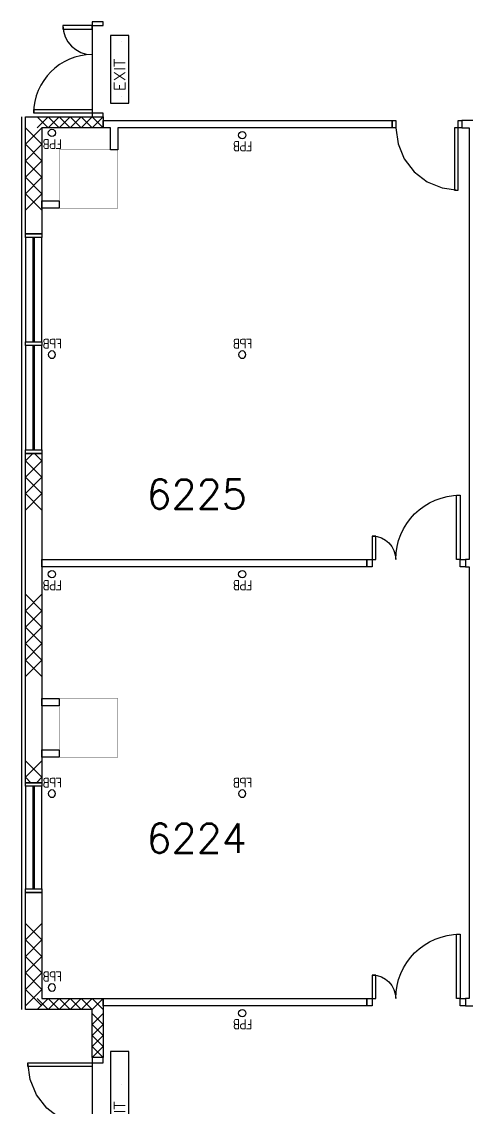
# Model space of a CAD drawing. Header units: millimetres. Extents: x -68474 to 336700, y -113450 to 53663.
# Drawn here: x 89087 to 95174, y -86200 to -71350 of the extents above; entities that cross this region are included whole.
import ezdxf

# ---------------------------------------------------------------- set-up
doc = ezdxf.new("R2010")
doc.units = ezdxf.units.MM
doc.header["$LTSCALE"] = 1000
doc.linetypes.add('s5147a$0$DOT', pattern=[0.25, 0, -0.25])
for name, color, linetype in [('s5147a$0$17', 12, 'Continuous'), ('s5147a$0$20', 7, 'Continuous'), ('s5147a$0$22', 7, 'Continuous'), ('s5147a$0$23', 7, 'Continuous'), ('s5147a$0$25', 7, 'Continuous'), ('s5147a$0$30', 7, 'Continuous'), ('s5147a$0$39', 7, 'Continuous'), ('s5147a$0$41', 7, 'Continuous'), ('s5147a$0$45', 7, 'Continuous'), ('s5147a$0$6', 7, 'Continuous'), ('s5147a$0$ROOM-NO', 4, 'Continuous')]:
    doc.layers.add(name, color=color, linetype=linetype)
doc.styles.add('s5147a$0$STANDARD', font='romans.shx', dxfattribs={"width": 0.75})

# ---------------------------------------------------------------- blocks, each defined once
blk = doc.blocks.new('s5147a$0$CHAT15')
at = {"layer": 's5147a$0$22', "color": 14, "linetype": 'Continuous'}
for points in [[(0, 0), (0.15, 0.15), (0.3, 0), (0.45, 0.15), (0.6, 0), (0.75, 0.15)], [(0, 0.15), (0.15, 0), (0.3, 0.15), (0.45, 0), (0.6, 0.15), (0.75, 0)]]:
    blk.add_lwpolyline(points, dxfattribs=at)
blk = doc.blocks.new('s5147a$0$H900')
at = {"layer": 's5147a$0$22', "color": 14, "linetype": 'Continuous'}
for points in [[(0, 0), (0.15, 0.15), (0.3, 0), (0.45, 0.15), (0.6, 0), (0.75, 0.15), (0.9, 0)], [(0, 0.15), (0.15, 0), (0.3, 0.15), (0.45, 0), (0.6, 0.15), (0.75, 0), (0.9, 0.15)]]:
    blk.add_lwpolyline(points, dxfattribs=at)
blk = doc.blocks.new('s5147a$0$H600')
at = {"layer": 's5147a$0$22', "color": 14, "linetype": 'Continuous'}
for points in [[(0, 0), (0.15, 0.15), (0.3, 0), (0.45, 0.15), (0.6, 0)], [(0, 0.15), (0.15, 0), (0.3, 0.15), (0.45, 0), (0.6, 0.15)]]:
    blk.add_lwpolyline(points, dxfattribs=at)
blk = doc.blocks.new('s5147a$0$D1300')
at = {"layer": 's5147a$0$30', "color": 4, "linetype": 'Continuous'}
for points in [[(-0.15, 1.25), (-0.55, 1.25), (-0.55, 1.2), (-0.15, 1.2)], [(-0.15, 1.25), (0, 1.25), (0, 1.3), (-0.15, 1.3)], [(-0.15, 0.05), (-0.95, 0.05), (-0.95, 0.1), (-0.15, 0.1)], [(-0.15, 0), (0, 0), (0, 0.05), (-0.15, 0.05)]]:
    blk.add_lwpolyline(points, close=True, dxfattribs=at)
for centre, radius, start, end in [((-0.15, 1.250002), 0.400001, 180, 270), ((-0.15, 0.05), 0.800001, 90, 180)]:
    blk.add_arc(centre, radius, start, end, dxfattribs=at)
blk = doc.blocks.new('s5147a$0$FPB')
at = {"layer": 's5147a$0$45', "color": 15, "linetype": 'Continuous'}
blk.add_circle((0, 0), 0.05, dxfattribs=at)
at = {"layer": 's5147a$0$45', "color": 15, "linetype": 'Continuous', "style": 's5147a$0$STANDARD', "width": 0.8}
blk.add_text('FPB', height=0.125, dxfattribs=at).set_placement((-0.1323, 0.0875))
blk = doc.blocks.new('s5147a$0$EXIT1')
at = {"layer": 's5147a$0$39', "color": 1, "linetype": 'Continuous'}
blk.add_lwpolyline([(-0.4625, -0.25), (0.4625, -0.25), (0.4625, 0), (-0.4625, 0)], close=True, dxfattribs=at)
at = {"layer": 's5147a$0$39', "color": 1, "linetype": 's5147a$0$DOT'}
for centre in [(-0.375001, -0.125), (0.375001, -0.125)]:
    blk.add_circle(centre, 0.025, dxfattribs=at)
at = {"layer": 's5147a$0$39', "color": 1, "linetype": 'Continuous', "style": 's5147a$0$STANDARD', "width": 1.1}
blk.add_text('EXIT', height=0.15, dxfattribs=at).set_placement((-0.3001, -0.2))
blk = doc.blocks.new('s5147a$0$EXIT')
at = {"layer": 's5147a$0$39', "color": 1, "linetype": 'Continuous'}
blk.add_lwpolyline([(-0.825, -0.25), (0.825, -0.25), (0.825, 0), (-0.825, 0)], close=True, dxfattribs=at)
at = {"layer": 's5147a$0$39', "color": 1, "linetype": 's5147a$0$DOT'}
for centre in [(-0.375001, -0.125), (0.375001, -0.125)]:
    blk.add_circle(centre, 0.025, dxfattribs=at)
at = {"layer": 's5147a$0$39', "color": 1, "linetype": 'Continuous', "style": 's5147a$0$STANDARD', "width": 1.1}
blk.add_text('EXIT', height=0.15, dxfattribs=at).set_placement((-0.3001, -0.2))
blk = doc.blocks.new('s5147a$0$D37')
at = {"layer": 's5147a$0$41', "color": 14, "linetype": 'Continuous'}
for points in [[(0.073, 0.1), (0.123, 0.1), (0.123, 0.98), (0.073, 0.98)], [(1.273, 0.1), (1.223, 0.1), (1.223, 0.42), (1.273, 0.42)], [(0, 0), (0.073, 0), (0.073, 0.1), (0, 0.1)], [(1.273, 0), (1.346, 0), (1.346, 0.1), (1.273, 0.1)]]:
    blk.add_lwpolyline(points, close=True, dxfattribs=at)
for centre, radius, start, end in [((0.073, 0.1), 0.880001, 0, 90), ((1.273002, 0.1), 0.320001, 90, 180)]:
    blk.add_arc(centre, radius, start, end, dxfattribs=at)
blk = doc.blocks.new('s5147a$0$D27')
at = {"layer": 's5147a$0$41', "color": 14, "linetype": 'Continuous'}
blk.add_lwpolyline([(0.9, 0.1), (0.95, 0.1), (0.95, 0), (0.9, 0), (0.9, 0.1), (0.871, 0.32), (0.7861, 0.525), (0.651, 0.701), (0.475, 0.8361), (0.27, 0.921), (0.05, 0.95), (0.05, 0), (0, 0), (0, 0.1), (0.1, 0.1), (0.1, 0.95), (0.05, 0.95)], dxfattribs=at)
blk = doc.blocks.new('s5147a$0$D36')
at = {"layer": 's5147a$0$30', "color": 14, "linetype": 'Continuous'}
blk.add_lwpolyline([(1.273, 0.47), (1.223, 0.47), (1.223, 0.15), (1.346, 0.15), (1.346, 0), (1.273, 0), (1.273, 0.47), (1.1903, 0.459), (1.1131, 0.4271), (1.0468, 0.3763), (0.9959, 0.31), (0.9639, 0.2328), (0.953, 0.15), (0.923, 0.3778), (0.8351, 0.59), (0.6953, 0.7723), (0.513, 0.9121), (0.3008, 1), (0.073, 1.03), (0.073, 0), (0, 0), (0, 0.15), (0.123, 0.15), (0.123, 1.03), (0.073, 1.03)], dxfattribs=at)

msp = doc.modelspace()

# ---------------------------------------------------------------- linework, layer by layer
at = {"layer": 's5147a$0$17', "color": 14, "linetype": 'Continuous'}
for points in [[(90200, -72700), (94150, -72700), (94150, -72800), (90400, -72800), (90400, -73100), (90300, -73100), (90300, -72800), (90200, -72800)], [(95200, -84800), (95300, -84800), (95350, -84800), (95350, -84700), (95300, -84700), (95300, -78800), (95350, -78800), (95350, -78700), (95300, -78700), (95300, -72800), (95400, -72800), (95400, -72700), (95100, -72700), (95100, -72800), (95200, -72800), (95200, -78700), (95150, -78700), (95150, -78800), (95200, -78800), (95200, -84700), (95150, -84700), (95150, -84800)], [(89362, -73800), (89600, -73800), (89600, -73900), (89362, -73900)], [(93804, -78800), (89362, -78800), (89362, -78700), (93804, -78700)], [(89362, -80600), (89600, -80600), (89600, -80700), (89362, -80700)], [(89362, -81300), (89600, -81300), (89600, -81400), (89362, -81400)], [(90200, -84700), (93804, -84700), (93804, -84800), (90200, -84800)]]:
    msp.add_lwpolyline(points, close=True, dxfattribs=at)
at = {"layer": 's5147a$0$20', "color": 14, "linetype": 'Continuous'}
msp.add_line((89362, -77250), (89362, -81750), dxfattribs=at)
for points in [[(89137, -74250), (89137, -72650), (90200, -72650), (90200, -72800), (89362, -72800), (89362, -74250)], [(89137, -83250), (89362, -83250), (89362, -84700), (90200, -84700), (90200, -85504), (90050, -85504), (90050, -84850), (89137, -84850)]]:
    msp.add_lwpolyline(points, close=True, dxfattribs=at)
msp.add_lwpolyline([(89362, -81750), (89137, -81750), (89137, -77250), (89362, -77250)], dxfattribs=at)
at = {"layer": 's5147a$0$22', "color": 14, "linetype": 'Continuous'}
for points in [[(89362, -78025), (89137, -77800), (89362, -77575), (89137, -77350), (89237, -77250)], [(89137, -78025), (89362, -77800), (89137, -77575), (89362, -77350), (89262, -77250)], [(89287, -81750), (89362, -81675), (89137, -81450)], [(89212, -81750), (89137, -81675), (89362, -81450)]]:
    msp.add_lwpolyline(points, dxfattribs=at)
at = {"layer": 's5147a$0$23', "color": 10, "linetype": 'Continuous'}
for points in [[(89362, -74300), (89137, -74300), (89137, -74250), (89362, -74250)], [(89243.8, -74300), (89137, -74300), (89137, -75725), (89243.8, -75725)], [(89362, -74300), (89255.1, -74300), (89255.1, -75725), (89362, -75725)], [(89362, -75775), (89137, -75775), (89137, -75725), (89362, -75725)], [(89243.8, -75775), (89137, -75775), (89137, -77200), (89243.8, -77200)], [(89362, -75775), (89255.1, -75775), (89255.1, -77200), (89362, -77200)], [(89362, -77250), (89137, -77250), (89137, -77200), (89362, -77200)], [(89362, -81800), (89137, -81800), (89137, -81750), (89362, -81750)], [(89243.8, -81800), (89137, -81800), (89137, -83200), (89243.8, -83200)], [(89362, -81800), (89255.1, -81800), (89255.1, -83200), (89362, -83200)], [(89362, -83250), (89137, -83250), (89137, -83200), (89362, -83200)]]:
    msp.add_lwpolyline(points, close=True, dxfattribs=at)
at = {"layer": 's5147a$0$25', "color": 4, "linetype": 'Continuous'}
msp.add_line((89087, -84850), (89087, -72650), dxfattribs=at)
at = {"layer": 's5147a$0$45', "color": 4, "linetype": 'Continuous'}
for p, q in [((90050, -71400), (90050, -72600)), ((90050, -85525), (90050, -85575))]:
    msp.add_line(p, q, dxfattribs=at)
at = {"layer": 's5147a$0$45', "color": 14, "linetype": 'Continuous'}
msp.add_line((90050, -85504), (90050, -86850), dxfattribs=at)
at = {"layer": 's5147a$0$6', "color": 3, "linetype": 'Continuous', "const_width": 5}
for points in [[(89600, -73900), (90400, -73900), (90400, -73100), (89600, -73100)], [(89600, -81400), (90400, -81400), (90400, -80600), (89600, -80600)]]:
    msp.add_lwpolyline(points, close=True, dxfattribs=at)

# ---------------------------------------------------------------- block references
at = {"zscale": 1000}
for name, p, xscale, yscale, rotation in [('s5147a$0$EXIT1', (90300, -72000), 999.9979999999999, 999.9979999999999, 90), ('s5147a$0$H900', (90200, -72650), 999.9979999999999, 999.9979999999999, 180), ('s5147a$0$CHAT15', (89137, -72800), 1499.997, 1499.997, 270), ('s5147a$0$FPB', (89499.5, -72870), 999.9979999999999, 999.9979999999999, 180), ('s5147a$0$FPB', (92100, -72900), 999.9979999999999, 999.9979999999999, 180), ('s5147a$0$FPB', (89499.5, -75900), 999.9979999999999, -999.9979999999999, 180), ('s5147a$0$FPB', (92100, -75900), 999.9979999999999, -999.9979999999999, 180), ('s5147a$0$FPB', (89499.5, -78900), 999.9979999999999, 999.9979999999999, 180), ('s5147a$0$FPB', (92100, -78900), 999.9979999999999, 999.9979999999999, 180), ('s5147a$0$CHAT15', (89362, -80300), 1499.997, 1499.997, 90), ('s5147a$0$FPB', (89499.5, -81900), 999.9979999999999, -999.9979999999999, 180), ('s5147a$0$FPB', (92100, -81900), 999.9979999999999, -999.9979999999999, 180), ('s5147a$0$CHAT15', (89362, -84800), 1499.997, 1499.997, 90), ('s5147a$0$FPB', (89499.5, -84550), 999.9979999999999, -999.9979999999999, 180), ('s5147a$0$H900', (90200, -84700), 999.9979999999999, 999.9979999999999, 180), ('s5147a$0$H600', (90200, -85504), 999.9979999999999, 999.9979999999999, 90), ('s5147a$0$FPB', (92100, -84900), 999.9979999999999, 999.9979999999999, 180), ('s5147a$0$EXIT', (90300, -86250), 999.9979999999999, 999.9979999999999, 90)]:
    msp.add_blockref(name, p, dxfattribs=dict(at, xscale=xscale, yscale=yscale, rotation=rotation))
at = {"layer": 's5147a$0$30', "color": 7, "linetype": 'Continuous', "xscale": 999.9979999999999, "yscale": 999.9979999999999, "zscale": 1000}
msp.add_blockref('s5147a$0$D1300', (90200, -72650), dxfattribs=at)
at = {"layer": 's5147a$0$30', "color": 7, "linetype": 'Continuous', "xscale": 999.9979999999999, "zscale": 1000}
for name, p, yscale, rotation in [('s5147a$0$D27', (95100, -72700), 999.9979999999999, 180), ('s5147a$0$D37', (95150, -78800), -999.9979999999999, 180), ('s5147a$0$D37', (95150, -84800), -999.9979999999999, 180), ('s5147a$0$D36', (90200, -85504), -999.9979999999999, 270)]:
    msp.add_blockref(name, p, dxfattribs=dict(at, yscale=yscale, rotation=rotation))

# ---------------------------------------------------------------- texts
at = {"layer": 's5147a$0$ROOM-NO', "style": 's5147a$0$STANDARD'}
for s, p in [('6225', (90790.6, -78006)), ('6224', (90790.6, -82709.9))]:
    msp.add_text(s, height=400, dxfattribs=at).set_placement(p)

doc.saveas('drawing.dxf')
